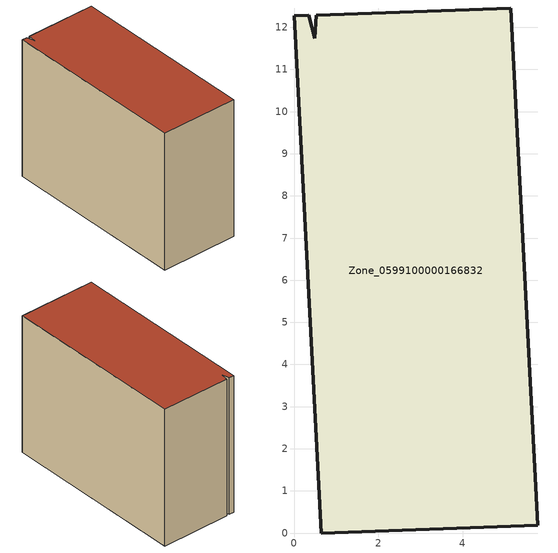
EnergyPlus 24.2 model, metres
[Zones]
Zone_0599100000166832
 floor ground (C_G): 5.14,12.46 5.79,0.18 0.65,0 0,12.27 0.34,12.29 0.49,11.74 0.53,12.29 z0
 wall outside (C_F): 0.65,0 5.79,0.18 5.14,12.46 0.53,12.29 0.49,11.74 0.34,12.29 0,12.27 0.65,0 z0:9.53
 roof outside (C_R): 5.79,0.18 5.14,12.46 0.53,12.29 0.49,11.74 0.34,12.29 0,12.27 0.65,0 z9.53
[BUILDING]
Pand.0599100000166832: North Axis=0; Terrain=City; Loads Convergence Tolerance Value=0.04; Temperature Convergence Tolerance Value=0.4; Solar Distribution=FullExterior; Maximum Number of Warmup Days=25; Minimum Number of Warmup Days=1
[Site:Location]
Rotterdam.The.Hague.AP_ZH_NLD Design_Conditions: Latitude=51.96; Longitude=4.45; Time Zone=1; Elevation=-4.5
[SITE:GROUNDTEMPERATURE:BUILDINGSURFACE]
18, 18, 18, 18, 18, 18, 18, 18, 18, 18, 18, 18
[MATERIAL] Thermal Absorptance=0.9; Solar Absorptance=0.7; Visible Absorptance=0.7
Name | Roughness | Thickness | Conductivity | Density | Specific Heat
G.TI.1946 | MediumSmooth | 0.15 | 1 | 540 | 1210
F.TI.1946 | Rough | 0.3 | 0.857143 | 1920 | 840
R.TI.1946 | MediumRough | 0.2 | 0.1 | 1500 | 1000
[CONSTRUCTION]
C_G: G.TI.1946
C_F: F.TI.1946
C_R: R.TI.1946
[ZONE]
Zone_0599100000166832: Type=1; Multiplier=1; Ceiling Height=Autocalculate; Volume=Autocalculate; Floor Area=autocalculate; Part of Total Floor Area=Yes
[ZONEINFILTRATION:DESIGNFLOWRATE]
Infil_Zone_0599100000166832: Zone or ZoneList or Space or SpaceList=Zone_0599100000166832; Schedule=AlwaysOn; Design Flow Rate Calculation Method=Flow/Area; Flow Rate per Floor Area=0.003; Constant Term Coefficient=1; Temperature Term Coefficient=0; Velocity Term Coefficient=0; Velocity Squared Term Coefficient=0
[HVACTEMPLATE:ZONE:IDEALLOADSAIRSYSTEM]
Zone_0599100000166832: Maximum Heating Supply Air Temperature=50; Minimum Cooling Supply Air Temperature=13; Maximum Heating Supply Air Humidity Ratio=0.0156; Minimum Cooling Supply Air Humidity Ratio=0.0077; Heating Limit=NoLimit; Cooling Limit=NoLimit; Dehumidification Control Type=ConstantSensibleHeatRatio; Cooling Sensible Heat Ratio=0.7; Dehumidification Setpoint=60; Humidification Control Type=None; Humidification Setpoint=30; Outdoor Air Method=None; Outdoor Air Flow Rate per Person=0.00944; Outdoor Air Flow Rate per Zone Floor Area=0; Outdoor Air Flow Rate per Zone=0; Demand Controlled Ventilation Type=None; Outdoor Air Economizer Type=NoEconomizer; Heat Recovery Type=None; Sensible Heat Recovery Effectiveness=0.7; Latent Heat Recovery Effectiveness=0.65
[ZONECONTROL:THERMOSTAT]
ThermostatControl_Zone_0599100000166832: Zone or ZoneList=Zone_0599100000166832; Control Type Schedule=DualSetpointControlType; Control 1=Thermostat_Zone_0599100000166832; Temperature Difference Between Cutout And Setpoint=0
[THERMOSTATSETPOINT:DUALSETPOINT]
Thermostat_Zone_0599100000166832: Heating Setpoint Temperature Schedule=HeatingSetpoint_Zone_0599100000166832; Cooling Setpoint Temperature Schedule=CoolingSetpoint_Zone_0599100000166832
[SCHEDULE:COMPACT]
HeatingSetpoint_Zone_0599100000166832: Through: 12/31, For: AllDays, Until: 24:00, 21
CoolingSetpoint_Zone_0599100000166832: Through: 12/31, For: AllDays, Until: 24:00, 24
DualSetpointControlType: Through: 12/31, For: AllDays, Until: 24:00, 4
AlwaysOn: Through: 12/31, For: AllDays, Until: 24:00, 1
